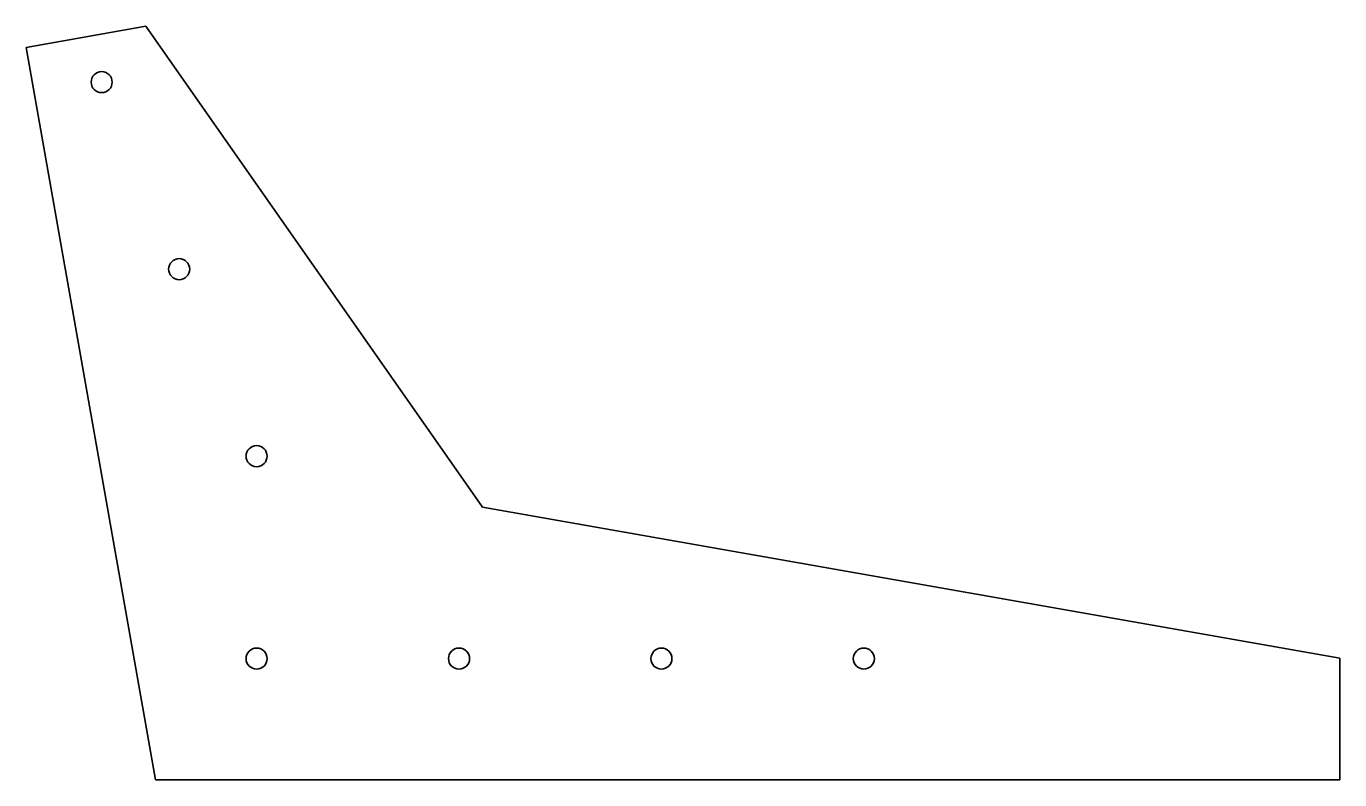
# Model space of a CAD drawing. Extents: x 48 to 372, y 55 to 242.
import ezdxf

# ---------------------------------------------------------------- set-up
doc = ezdxf.new("R2010")
doc.units = 0

msp = doc.modelspace()

# ---------------------------------------------------------------- linework, layer by layer
at = {"color": 7, "lineweight": 35}
for p, q in [((77.320992, 241.555695), (47.776756, 236.346252)), ((160.489563, 122.778656), (77.320992, 241.555695)), ((47.776756, 236.346252), (79.674652, 55.444298)), ((372.223236, 85.444298), (160.489563, 122.778656)), ((372.223236, 55.444298), (372.223236, 85.444298)), ((79.674652, 55.444298), (372.223236, 55.444298))]:
    msp.add_line(p, q, dxfattribs=at)
for centre in [(66.406311, 227.757507), (85.540482, 181.563522), (104.674652, 135.369537), (104.674652, 85.369545), (154.674652, 85.369545), (204.674652, 85.369545), (254.674652, 85.369545)]:
    msp.add_circle(centre, 2.6, dxfattribs=at)

doc.saveas('drawing.dxf')
